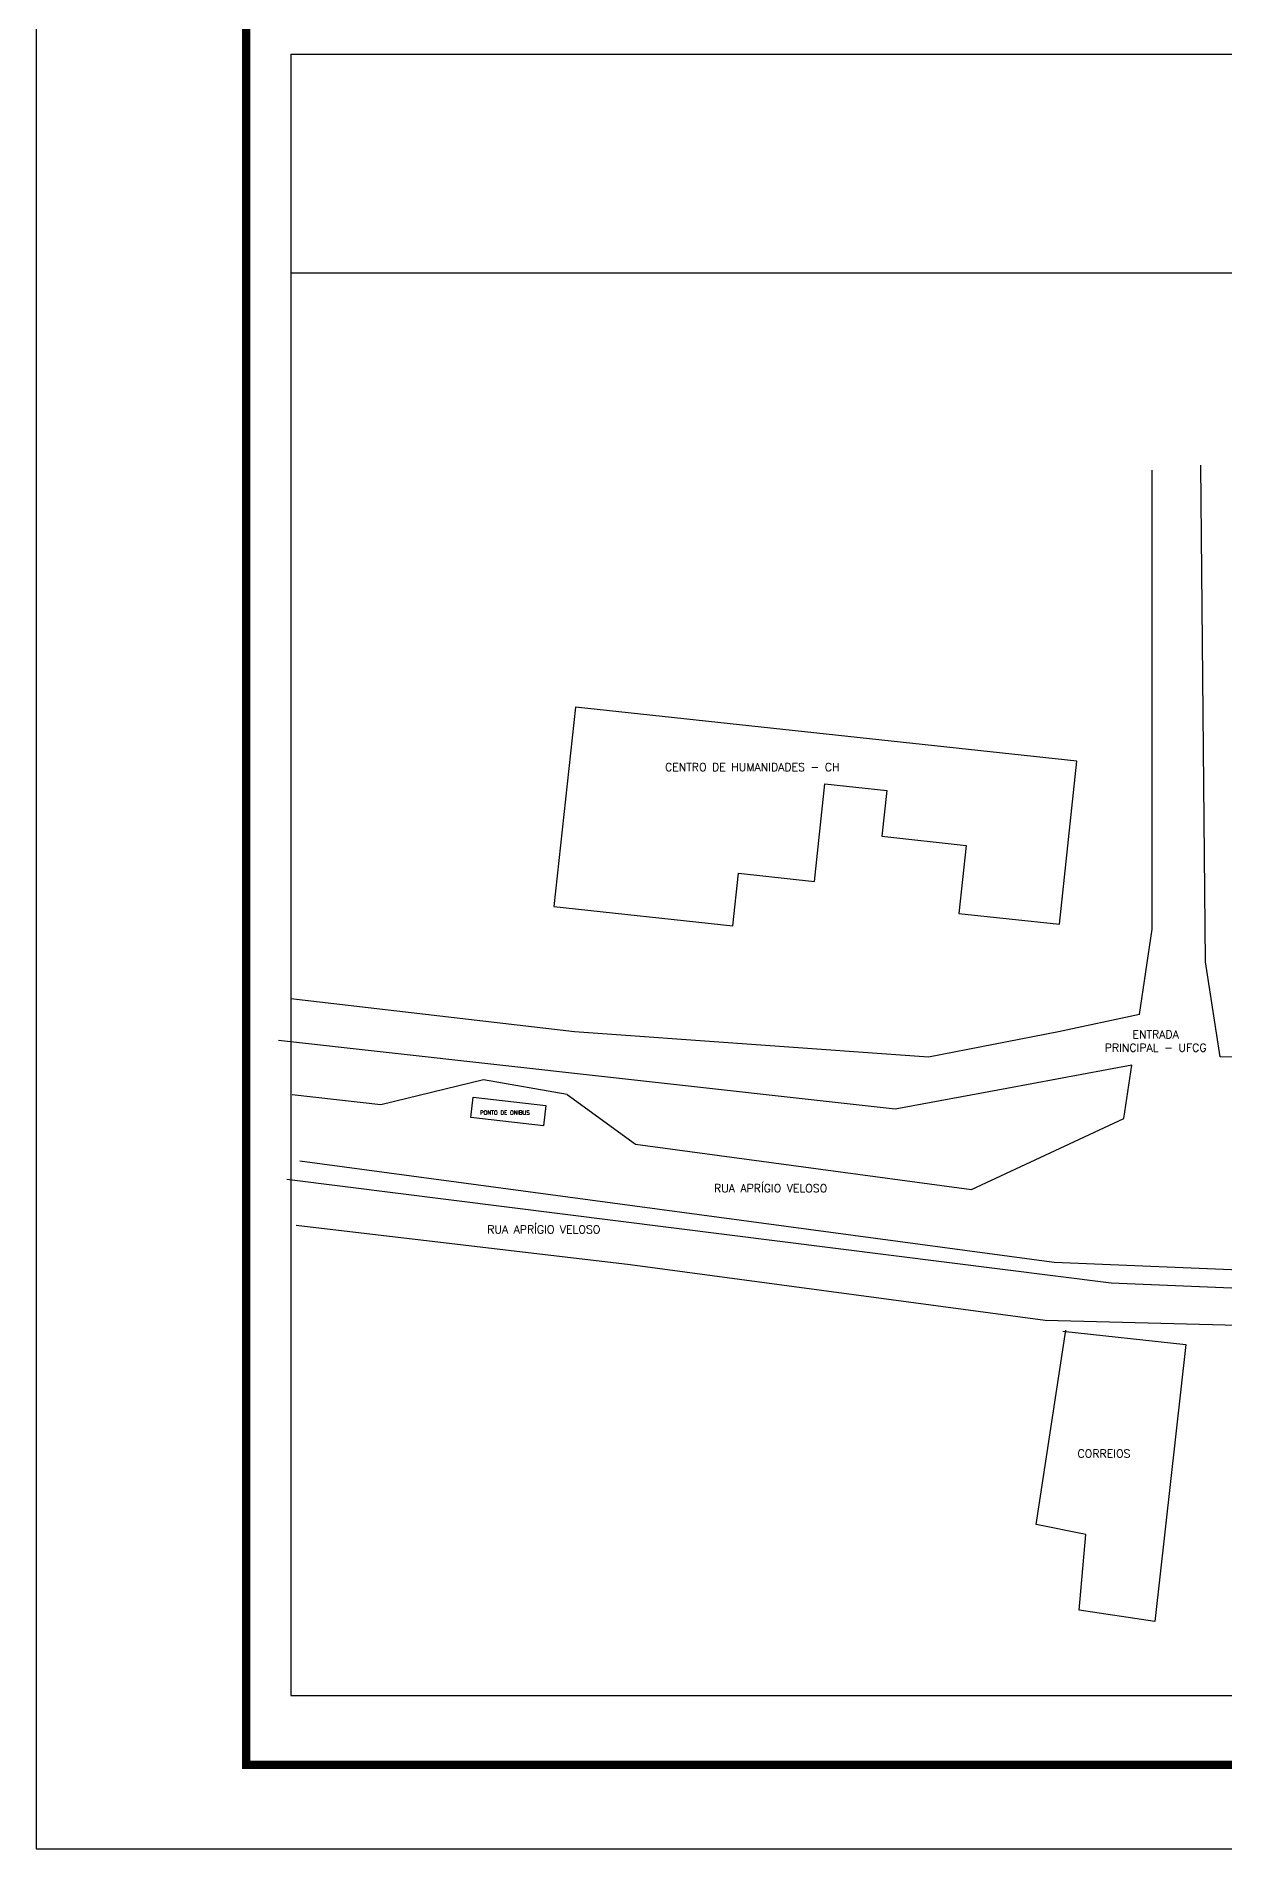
# Model space of a CAD drawing. Header units: metres. Extents: x 4188.7 to 4272.1, y 2012.8 to 2020.9.
# Drawn here: x 4248.878 to 4251.592, y 2012.801 to 2016.937 of the extents above; entities that cross this region are included whole.
import ezdxf

# ---------------------------------------------------------------- set-up
doc = ezdxf.new("R2010")
doc.units = ezdxf.units.M
doc.layers.add('0E-Arquitetura', color=1, linetype='Continuous')
doc.layers.add('ARQ-FOLHA', color=7, linetype='Continuous')
doc.styles.add('ROMANS', font='romans.shx', dxfattribs={"height": 0.1})

# ---------------------------------------------------------------- blocks, each defined once
blk = doc.blocks.new('FOLHA A2')
at = {"layer": 'ARQ-FOLHA'}
for p, q in [((0, 0), (0, -420)), ((0, -420), (594, -420))]:
    blk.add_line(p, q, dxfattribs=at)
at = {"layer": 'ARQ-FOLHA', "const_width": 1}
blk.add_lwpolyline([(25, -410), (584, -410), (584, -10), (25, -10), (25, -410)], dxfattribs=at)

msp = doc.modelspace()

# ---------------------------------------------------------------- linework, layer by layer
for p, q in [((4249.45961, 2016.89636), (4249.45961, 2013.1504)), ((4249.45961, 2016.89636), (4256.50327, 2016.89636)), ((4256.50327, 2016.39705), (4249.45961, 2016.39705)), ((4249.45961, 2013.1504), (4256.50327, 2013.1504))]:
    msp.add_line(p, q)
at = {"layer": '0E-Arquitetura'}
for p, q in [((4251.42637, 2015.62148), (4251.4264, 2015.94722)), ((4251.54782, 2014.82529), (4251.53698, 2015.95866)), ((4251.42632, 2014.89965), (4251.42637, 2015.62148)), ((4250.10939, 2015.40643), (4250.06011, 2014.95093)), ((4251.25456, 2015.28255), (4250.10939, 2015.40643)), ((4251.21434, 2014.91072), (4251.25456, 2015.28255)), ((4250.65497, 2015.00841), (4250.67907, 2015.23123)), ((4250.67907, 2015.23123), (4250.82034, 2015.21595)), ((4250.82034, 2015.21595), (4250.80903, 2015.11141)), ((4250.80903, 2015.11141), (4251.00125, 2015.09062)), ((4251.00125, 2015.09062), (4250.98448, 2014.93558)), ((4250.46862, 2014.90674), (4250.48164, 2015.02716)), ((4250.48164, 2015.02716), (4250.65497, 2015.00841)), ((4250.06011, 2014.95093), (4250.46862, 2014.90674)), ((4250.98448, 2014.93558), (4251.21434, 2014.91072)), ((4251.39704, 2014.7049), (4251.42632, 2014.89965)), ((4251.5817, 2014.60773), (4251.54782, 2014.82529)), ((4250.10727, 2014.66539), (4249.45961, 2014.74079)), ((4251.39704, 2014.7049), (4251.21241, 2014.66505)), ((4250.91539, 2014.60715), (4250.10727, 2014.66539)), ((4251.21241, 2014.66505), (4250.91539, 2014.60715)), ((4250.17583, 2014.56247), (4249.43185, 2014.64552)), ((4251.5817, 2014.60773), (4252.29977, 2014.62375)), ((4251.37957, 2014.5887), (4251.09468, 2014.53582)), ((4251.36131, 2014.46729), (4251.37957, 2014.5887)), ((4249.89993, 2014.55526), (4249.66493, 2014.49824)), ((4250.09075, 2014.52245), (4249.89993, 2014.55526)), ((4250.83928, 2014.4884), (4250.17583, 2014.56247)), ((4251.09468, 2014.53582), (4250.83928, 2014.4884)), ((4249.66493, 2014.49824), (4249.46273, 2014.52154)), ((4249.87072, 2014.4698), (4249.87605, 2014.51608)), ((4249.87605, 2014.51608), (4250.04211, 2014.49695)), ((4250.04211, 2014.49695), (4250.03678, 2014.45067)), ((4250.09075, 2014.52245), (4250.24673, 2014.40889)), ((4250.03678, 2014.45067), (4249.87072, 2014.4698)), ((4251.01361, 2014.30506), (4251.36131, 2014.46729)), ((4249.48017, 2014.37091), (4251.20226, 2014.13952)), ((4250.24673, 2014.40889), (4251.01361, 2014.30506)), ((4251.33242, 2014.09185), (4249.4506, 2014.32777)), ((4249.47187, 2014.22401), (4250.2346, 2014.13377)), ((4250.2346, 2014.13377), (4251.1817, 2014.00744)), ((4251.20226, 2014.13952), (4251.89441, 2014.11032)), ((4251.89263, 2014.06821), (4251.33242, 2014.09185)), ((4251.1817, 2014.00744), (4251.98058, 2013.98578)), ((4251.16171, 2013.54059), (4251.22943, 2013.98387)), ((4251.22209, 2013.98224), (4251.50304, 2013.9514)), ((4251.50304, 2013.9514), (4251.43259, 2013.31895)), ((4251.27458, 2013.51805), (4251.16171, 2013.54059)), ((4251.25953, 2013.34525), (4251.27458, 2013.51805)), ((4251.43259, 2013.31895), (4251.25953, 2013.34525))]:
    msp.add_line(p, q, dxfattribs=at)

# ---------------------------------------------------------------- block references
at = {"layer": 'ARQ-FOLHA', "xscale": 0.01916579205580684, "yscale": 0.01916579205580684, "zscale": 0.01916579205580684}
msp.add_blockref('FOLHA A2', (4248.87846, 2020.85025), dxfattribs=at)

# ---------------------------------------------------------------- texts
at = {"layer": '0E-Arquitetura', "style": 'ROMANS'}
for s, width, gutter_width, insert, char_height, attachment_point in [('CENTRO DE HUMANIDADES - CH', 0.8223261, 0.000429, (4250.31406, 2015.27854), 0.018267, 1), ('ENTRADA\\PPRINCIPAL - UFCG', 0.4930366, 0.91335, (4251.43411, 2014.64419), 0.018267, 5), ('PONTO DE ONIBUS', 0.1631668, 0.91335, (4249.89159, 2014.48526), 0.0091335, 1), ('RUA APRÍGIO VELOSO', 0.7073349, 0.000429, (4249.69215, 2014.29749), 0.0000859, 1), ('RUA APRÍGIO VELOSO', 0.6463691, 0.000429, (4250.42589, 2014.31738), 0.018267, 1), ('RUA APRÍGIO VELOSO', 0.6463691, 0.000429, (4249.90804, 2014.22335), 0.018267, 1), ('CORREIOS', 0.3756282, 0.000429, (4251.22907, 2013.98147), 0.0000859, 1), ('CORREIOS', 0.4914683, 0.91335, (4251.31614, 2013.70256), 0.018267, 5)]:
    msp.add_mtext_dynamic_manual_height_columns(s, width=width, gutter_width=gutter_width, heights=[0], dxfattribs=dict(at, insert=insert, char_height=char_height, attachment_point=attachment_point))

doc.saveas('drawing.dxf')
